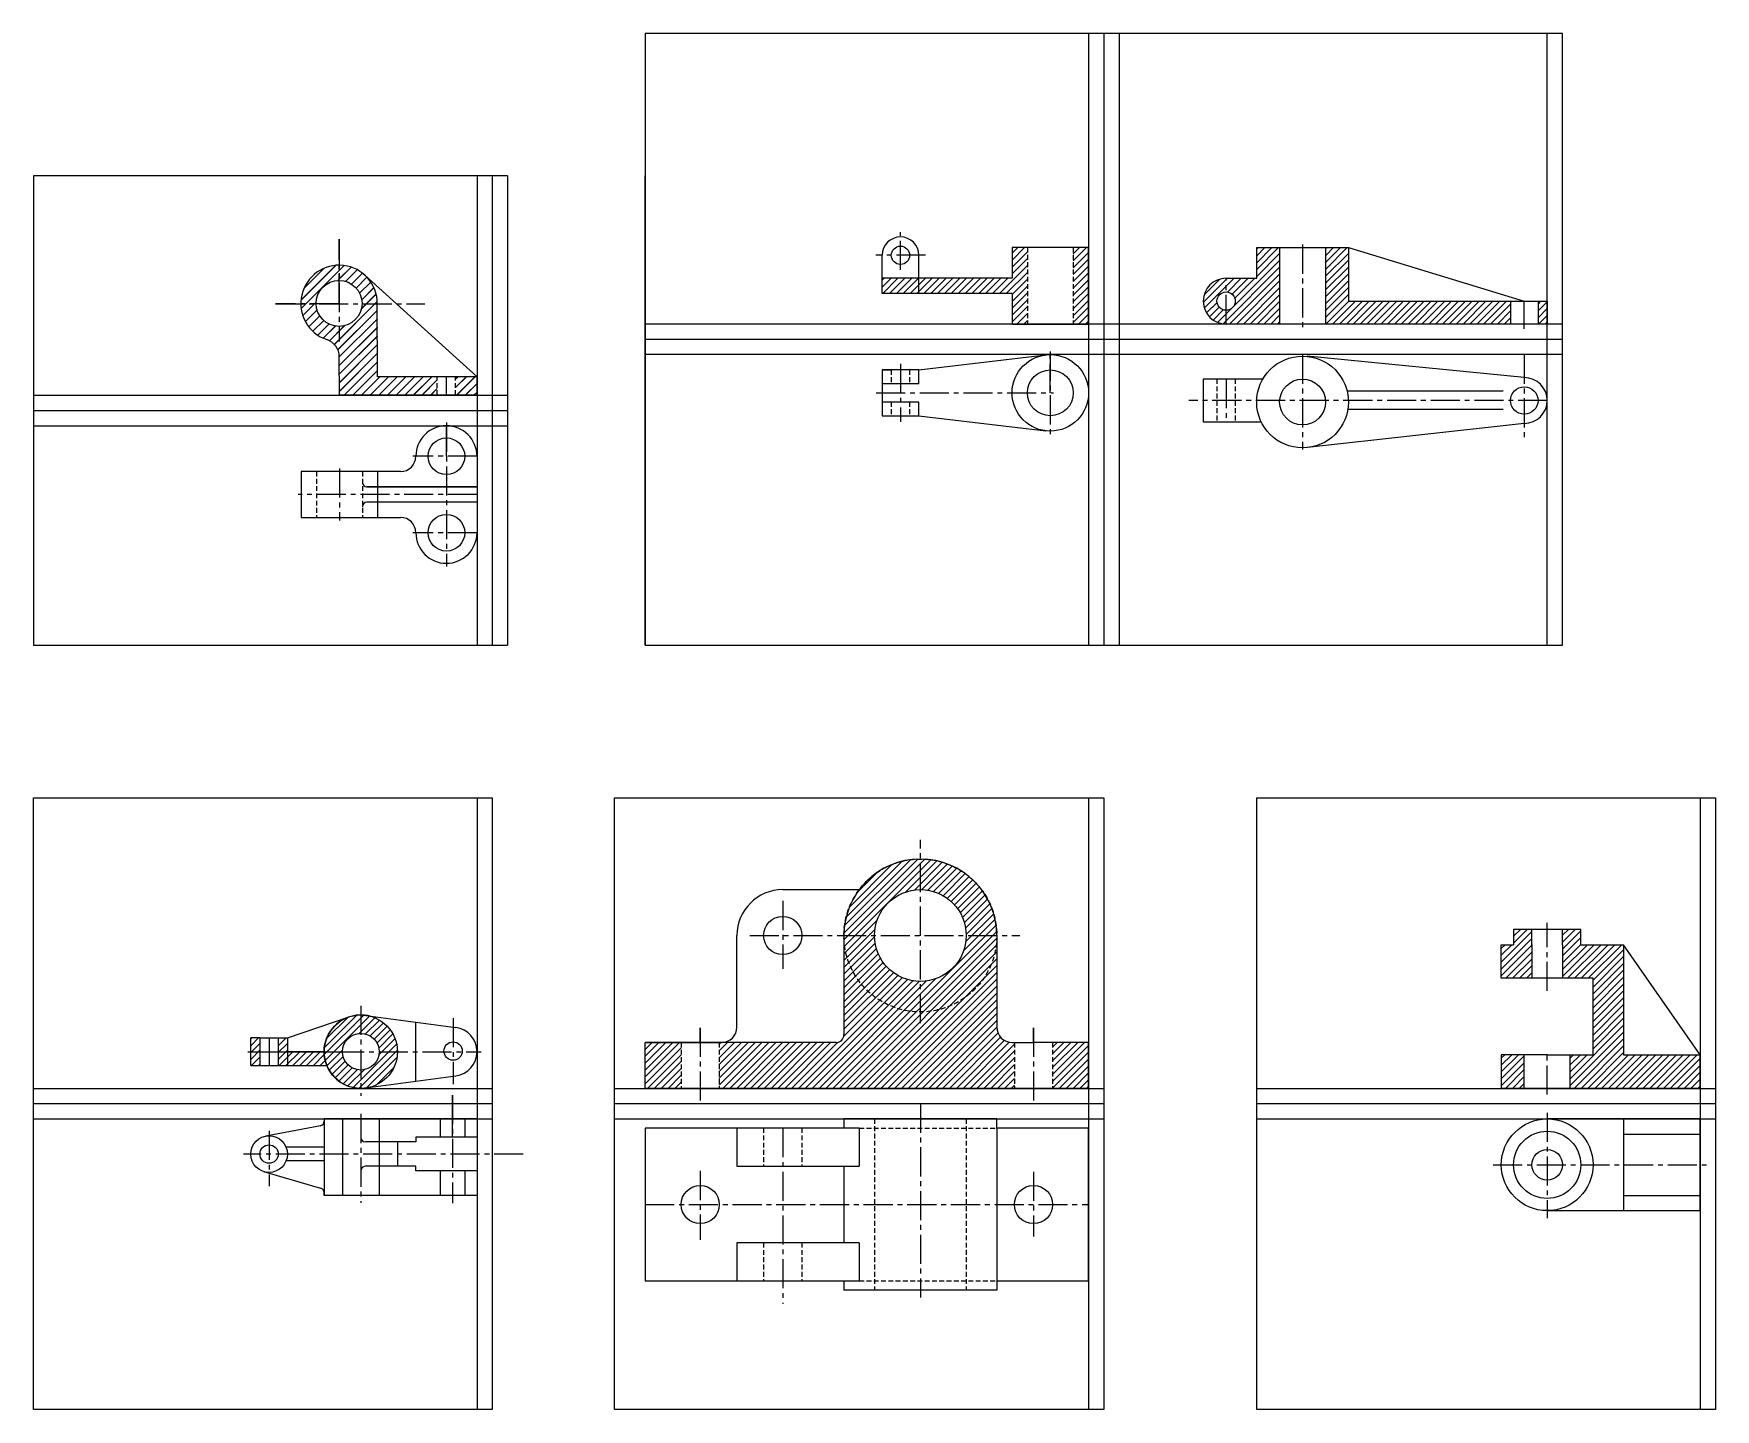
# Model space of a CAD drawing. Header units: millimetres. Extents: x 0 to 1100, y -500 to 400.
import ezdxf

# ---------------------------------------------------------------- set-up
doc = ezdxf.new("R2010")
doc.units = ezdxf.units.MM
doc.linetypes.add('CENTER2', pattern=[28.575, 19.05, -3.175, 3.175, -3.175])
doc.linetypes.add('HIDDEN2', pattern=[4.7625, 3.175, -1.5875])
doc.layers.get('0').update_dxf_attribs({"color": 255})
for name, color, linetype in [('center', 4, 'CENTER2'), ('construction', 252, 'Continuous'), ('hidden', 255, 'HIDDEN2')]:
    doc.layers.add(name, color=color, linetype=linetype)
pattern_1 = [(45, (-200, 0), (-2.245064, 2.245064), [])]

msp = doc.modelspace()

# ---------------------------------------------------------------- hatches: boundary and pattern name
h = msp.add_hatch()
h.set_pattern_fill('ANSI31')
h.paths.add_polyline_path([(630, -250), (630, -190, -1), (530, -190), (530, -255, -0.414214), (525, -260), (448.5, -260), (448.5, -290), (641.5, -290), (641.5, -260), (640, -260, -0.414214)])
h.paths.add_polyline_path([(630, -190), (610, -190, -1), (550, -190), (530, -190, 1)], flags=17)
h.paths.add_polyline_path([(610, -190), (630, -190, 1), (530, -190), (550, -190, -1)])
h.paths.add_polyline_path([(690, -260), (666.5, -260), (666.5, -290), (690, -290)])
h.paths.add_polyline_path([(423.5, -260), (400, -260), (400, -290), (423.5, -290)])
h = msp.add_hatch()
h.set_pattern_fill('ANSI31')
h.paths.add_polyline_path([(980, -196), (980, -186), (968, -186), (968, -196), (960, -196), (960, -218), (980, -218)])
h.paths.add_polyline_path([(1040, -196), (1020, -196), (1012, -196), (1012, -186), (1000, -186), (1000, -196), (1000, -216), (1000, -218), (1020, -218), (1020, -268), (1005, -268), (1005, -290), (1090, -290), (1090, -268), (1040, -268)])
h.paths.add_polyline_path([(975, -268), (960, -268), (960, -290), (975, -290)])
h = msp.add_hatch()
h.set_pattern_fill('ANSI31')
h.paths.add_polyline_path([(220.2, -242.8), (214, -242), (214, -254, -0.414214), (226, -266), (238, -266, 0.339783)])
h.paths.add_polyline_path([(238, -266), (226, -266, -0.414214), (214, -278), (214, -290), (220.2, -289.2, 0.339783)])
h.paths.add_polyline_path([(202, -266), (190, -266, 0.414214), (214, -290), (214, -278, -0.414214)])
h.paths.add_polyline_path([(214, -254), (214, -242, 0.414214), (190, -266), (202, -266, -0.414214)])
h = msp.add_hatch()
h.set_pattern_fill('ANSI31')
h.paths.add_polyline_path([(166, -257), (160, -257), (160, -266), (166, -266)])
h.paths.add_polyline_path([(166, -266), (160, -266), (160, -275), (166, -275)])
h.paths.add_polyline_path([(148, -266), (142, -266), (142, -275), (148, -275)])
h.paths.add_polyline_path([(148, -257), (142, -257), (142, -266), (148, -266)])
h.paths.add_polyline_path([(190, -266), (166, -266), (166, -275), (191.8, -275, -0.096396)])
at = {"layer": 'center'}
h = msp.add_hatch(dxfattribs=at)
h.set_pattern_fill('ANSI31')
h.set_pattern_definition(pattern_1)
h.paths.add_polyline_path([(780, 240, 1), (780, 210), (780, 219, -0.414214), (774, 225, -0.414214), (780, 231)])
h.paths.add_polyline_path([(815, 260), (800, 260), (800, 240), (780, 240), (780, 231, -0.414214), (786, 225, -0.414214), (780, 219), (780, 210), (815, 210)])
h.paths.add_polyline_path([(860, 260), (845, 260), (845, 210), (966, 210), (966, 225), (860, 225)])
h.paths.add_polyline_path([(990, 225), (984, 225), (984, 210), (990, 210)])
h = msp.add_hatch(dxfattribs=at)
h.set_pattern_fill('JIS_LC_20', scale=0.2)
h.paths.add_polyline_path([(224.8, 223.2), (214.8, 223.2, -0.983391), (184.8, 223.2), (174.8, 223.2, 0.318543), (191.8, 199.8, -0.320465), (199.9, 188.5), (200, 163.5), (264, 163.5), (264, 175.5), (225, 175.5)])
h.paths.add_polyline_path([(199.8, 248.5), (199.9, 238.5, -0.41831), (214.8, 223.2), (224.8, 223.2, 0.416851)])
h.paths.add_polyline_path([(199.8, 238.5), (199.8, 248.5, 0.41716), (174.8, 223.2), (184.8, 223.2, -0.004187), (184.8, 223.5, -0.414214)])
h.paths.add_polyline_path([(290, 175.5), (276, 175.5), (276, 163.5), (290, 163.5)])
at = {"layer": 'hidden'}
h = msp.add_hatch(dxfattribs=at)
h.set_pattern_fill('ANSI31', color=256)
h.set_pattern_definition(pattern_1)
h.paths.add_polyline_path([(650, 260), (640, 260), (640, 240), (579, 240), (579, 230), (640, 230), (640, 210), (650, 210)])
h.paths.add_polyline_path([(579, 240), (555, 240), (555, 230), (579, 230)])
h.paths.add_polyline_path([(690, 260), (680, 260), (680, 210), (690, 210)])

# ---------------------------------------------------------------- linework, layer by layer
for p, q in [((1000, 400), (400, 400)), ((400, 400), (400, 0)), ((700, 400), (700, 0)), ((990, 0), (990, 400)), ((1000, 0), (1000, 400)), ((300, 307), (300, 0)), ((555, 230), (555, 255)), ((579, 230), (579, 255)), ((690, 260), (640, 260)), ((640, 260), (640, 240)), ((690, 210), (690, 260)), ((800, 240), (800, 260)), ((800, 260), (860, 260)), ((815, 260), (815, 210)), ((845, 260), (845, 210)), ((860, 260), (860, 225)), ((860, 260), (975, 225)), ((290, 175.5), (216.6, 242)), ((579, 240), (555, 240)), ((640, 240), (579, 240)), ((780, 240), (800, 240)), ((225, 175.5), (224.8, 223.6)), ((579, 230), (555, 230)), ((640, 230), (579, 230)), ((640, 230), (640, 210)), ((860, 225), (975, 225)), ((966, 225), (966, 210)), ((975, 225), (990, 225)), ((984, 225), (984, 210)), ((990, 225), (990, 210)), ((640, 210), (690, 210)), ((990, 210), (780, 210)), ((1000, 200), (400, 200)), ((200, 163.5), (199.9, 188.5)), ((579, 180), (662.1, 189.8)), ((690, 190), (690, 140)), ((975, 175), (832.9, 188.9)), ((555, 180), (555, 150)), ((579, 180), (555, 180)), ((555, 180), (561, 180)), ((579, 171), (579, 180)), ((290, 175.5), (225, 175.5)), ((290, 163.5), (290, 175.5)), ((579, 171), (555, 171)), ((780, 174), (765, 174)), ((765, 174), (765, 146)), ((804, 174), (780, 174)), ((961.3, 166), (859.2, 166)), ((290, 163.5), (200, 163.5)), ((579, 159), (555, 159)), ((579, 150), (579, 159)), ((961.3, 154), (859.6, 154)), ((0, 153.5), (310, 153.5)), ((555, 150), (579, 150)), ((579, 150), (662.1, 140.2)), ((765, 146), (780, 146)), ((780, 146), (803, 146)), ((975, 145), (833.3, 129.2)), ((290, 123.5), (290, 73.5)), ((175, 113.5), (175, 83.5)), ((240, 113.5), (175, 113.5)), ((225, 113.5), (225, 83.5)), ((215, 106.5), (215, 106.5)), ((290, 103.5), (218, 103.5)), ((218, 103.5), (290, 103.5)), ((215, 90.5), (215, 90.5)), ((290, 93.5), (218, 93.5)), ((175, 83.5), (240, 83.5)), ((400, 0), (1000, 0)), ((0, -100), (300, -100)), ((0, -500), (0, -100)), ((300, -100), (300, -500)), ((380, -100), (700, -100)), ((380, -500), (380, -100)), ((700, -100), (700, -500)), ((800, -100), (1100, -100)), ((800, -500), (800, -100)), ((1090, -100), (1090, -500)), ((1100, -100), (1100, -500)), ((490, -160), (540, -160)), ((1012, -186), (968, -186)), ((968, -186), (968, -196)), ((980, -196), (980, -186)), ((1000, -196), (1000, -186)), ((1012, -196), (1012, -186)), ((460, -250), (460, -190)), ((530, -190), (530, -255)), ((630, -190), (630, -250)), ((960, -218), (960, -196)), ((960, -196), (968, -196)), ((980, -196), (980, -218)), ((1000, -196), (1000, -216)), ((1012, -196), (1020, -196)), ((1020, -196), (1040, -196)), ((1090, -268), (1040, -196)), ((1040, -196), (1040, -268)), ((990, -218), (960, -218)), ((1020, -218), (990, -218)), ((1000, -216), (1000, -218)), ((1020, -268), (1020, -218)), ((214, -242), (276.1, -250.1)), ((166, -257), (206.3, -243.3)), ((250, -285.3), (250, -246.7)), ((436, -260), (436, -250.3)), ((654, -260), (654, -250.3)), ((142, -266), (142, -257)), ((148, -257), (142, -257)), ((148, -257), (148, -275)), ((148, -257), (160, -257)), ((160, -257), (160, -275)), ((160, -257), (166, -257)), ((166, -257), (166, -275)), ((400, -290), (400, -260)), ((400, -260), (450, -260)), ((525, -260), (400, -260)), ((640, -260), (654, -260)), ((690, -260), (654, -260)), ((690, -290), (690, -260)), ((142, -275), (142, -266)), ((142, -275), (148, -275)), ((148, -275), (160, -275)), ((154, -266), (214, -266)), ((160, -275), (191.8, -275)), ((190, -266), (166, -266)), ((990, -268), (960, -268)), ((960, -268), (960, -290)), ((975, -290), (975, -268)), ((990, -268), (1020, -268)), ((1005, -290), (1005, -268)), ((1040, -268), (1090, -268)), ((1090, -290), (1090, -268)), ((214, -290), (276.1, -281.9)), ((690, -290), (400, -290)), ((990, -290), (960, -290)), ((1090, -290), (990, -290)), ((0, -300), (300, -300)), ((380, -300), (700, -300)), ((800, -300), (1100, -300)), ((187.6, -314.5), (151.8, -321.2)), ((290, -310), (190, -310)), ((190, -310), (190, -311.5)), ((190, -310), (190, -360)), ((202, -310), (202, -360)), ((226, -310), (226, -360)), ((266, -310), (266, -322)), ((282, -310), (282, -322)), ((290, -310), (290, -322)), ((400, -316), (400, -416)), ((540, -316), (400, -316)), ((460, -316), (460, -341)), ((630, -310), (530, -310)), ((530, -310), (530, -316)), ((540, -316), (540, -341)), ((630, -316), (630, -310)), ((690, -316), (630, -316)), ((630, -316), (630, -416)), ((690, -416), (690, -316)), ((800, -310), (1100, -310)), ((1090, -310), (990, -310)), ((1040, -310), (1040, -370)), ((1090, -370), (1090, -310)), ((190, -328.5), (165.1, -328.5)), ((214, -322), (214, -322)), ((250, -325), (217, -325)), ((238, -325), (238, -341)), ((290, -322), (250, -322)), ((250, -322), (250, -325)), ((1040, -320), (1090, -320)), ((190, -337.5), (165.1, -337.5)), ((250, -341), (217, -341)), ((250, -344), (250, -341)), ((460, -341), (540, -341)), ((530, -341), (530, -391)), ((187.8, -355.4), (150.6, -344.5)), ((214, -344), (214, -344)), ((290, -344), (250, -344)), ((266, -344), (266, -360)), ((282, -344), (282, -360)), ((290, -344), (290, -360)), ((190, -360), (190, -358.2)), ((290, -360), (190, -360)), ((1040, -360), (1090, -360)), ((990, -370), (1090, -370)), ((460, -391), (460, -416)), ((540, -391), (460, -391)), ((540, -391), (540, -416)), ((400, -416), (540, -416)), ((530, -416), (530, -422)), ((630, -416), (630, -422)), ((630, -416), (690, -416)), ((630, -422), (530, -422)), ((300, -500), (0, -500)), ((700, -500), (380, -500)), ((1100, -500), (800, -500))]:
    msp.add_line(p, q)
for points in [[(310, 307), (0, 307), (0, 0), (310, 0)], [(400, 0), (400, 307)]]:
    msp.add_lwpolyline(points)
for centre, radius in [((567, 255), 6), ((199.8, 223.5), 15), ((780, 225), 6), ((665, 165), 25), ((830, 159), 30), ((665, 165), 15), ((830, 159), 15), ((975, 160), 9), ((270, 123.5), 12), ((270, 73.5), 12), ((580, -190), 30), ((490, -190), 12.5), ((214, -266), 24), ((214, -266), 12), ((274.4, -265.6), 6), ((990, -340), 30), ((990, -340), 22), ((154, -333), 12), ((154, -333), 6), ((990, -340), 10), ((436, -366), 12.5), ((654, -366), 12.5)]:
    msp.add_circle(centre, radius)
for centre, radius, start, end in [((567, 255), 12, 0, 180), ((199.8, 223.5), 25, 359.4243, 251.2515), ((780, 225), 15, 90, 270), ((187.9, 188.5), 12, 0.1761, 71.2515), ((975, 160), 15, 270, 90), ((270, 123.5), 20, 0, 180), ((240, 123.5), 10, 270, 0), ((218, 106.5), 3, 180, 270), ((218, 90.5), 3, 90, 180), ((240, 73.5), 10, 0, 90), ((270, 73.5), 20, 180, 0), ((580, -190), 50, 0, 180), ((490, -190), 30, 90, 180), ((214, -266), 24, 75.0675, 284.9325), ((274, -266), 16, 277.4662, 82.5338), ((450, -250), 10, 270, 0), ((640, -250), 10, 180, 270), ((525, -255), 5, 270, 360), ((187, -311.5), 3, 280.6789, 0), ((217, -322), 3, 180, 270), ((217, -344), 3, 90, 180), ((187, -358.2), 3, 0, 73.7398)]:
    msp.add_arc(centre, radius, start, end)
at = {"layer": 'center'}
for p, q in [((199.8, 223.5), (199.8, 265.5)), ((199.8, 265.5), (199.9, 198.5)), ((567, 245.5), (567, 270.1)), ((583.4, 255), (550.8, 255)), ((830, 262), (830, 207)), ((780, 210), (780, 240)), ((199.9, 223.2), (158.1, 223.2)), ((158.1, 223.2), (255.9, 223.2)), ((975, 206.8), (975, 225)), ((665, 165), (665, 192)), ((665, 192), (665, 138)), ((830, 190), (830, 128)), ((975, 190), (975, 135.2)), ((567, 184), (567, 146)), ((270, 163.5), (270, 175.5)), ((551, 165), (667, 165)), ((780, 174), (780, 146)), ((990, 160), (755.5, 160)), ((270, 123.5), (270, 145.5)), ((270, 145.5), (270, 51.5)), ((290, 123.5), (248, 123.5)), ((200, 115.5), (200, 81.5)), ((290, 98.5), (173, 98.5)), ((290, 73.5), (248, 73.5)), ((580, -247.3), (580, -127.5)), ((490, -167.4), (490, -211.9)), ((990, -226.3), (990, -181.7)), ((468.4, -190), (645.1, -190)), ((214, -235.9), (214, -294.9)), ((274.4, -244), (274.4, -287.2)), ((436, -250.3), (436, -300)), ((654, -250.3), (654, -300)), ((154, -257), (154, -275)), ((140, -266), (292.7, -266)), ((990, -294), (990, -266)), ((274, -312.8), (274, -294.4)), ((274, -294.4), (274, -365.1)), ((214, -306.7), (214, -364.9)), ((580, -300), (580, -426.9)), ((990, -306), (990, -375)), ((154, -317.7), (154, -354)), ((274, -322), (274, -312.8)), ((490, -316), (490, -430.9)), ((320.3, -333), (137.2, -333)), ((954.6, -340), (1095.2, -340)), ((436, -344), (436, -389)), ((654, -344.5), (654, -387)), ((400, -366), (690, -366))]:
    msp.add_line(p, q, dxfattribs=at)
at = {"layer": 'construction'}
for p, q in [((690, 400), (690, 0)), ((710, 400), (710, 0)), ((290, 307), (290, 0)), ((310, 307), (310, 0)), ((1000, 210), (400, 210)), ((1000, 190), (400, 190)), ((0, 163.5), (310, 163.5)), ((0, 143.5), (310, 143.5)), ((290, -100), (290, -500)), ((690, -100), (690, -500)), ((0, -290), (300, -290)), ((380, -290), (700, -290)), ((800, -290), (1100, -290)), ((0, -310), (300, -310)), ((380, -310), (700, -310))]:
    msp.add_line(p, q, dxfattribs=at)
at = {"layer": 'hidden'}
for p, q in [((650, 260), (650, 210)), ((680, 260), (680, 210)), ((561, 180), (561, 171)), ((573, 180), (573, 171)), ((264, 163.5), (264, 175.5)), ((276, 163.5), (276, 175.5)), ((774, 174), (774, 146)), ((786, 174), (786, 146)), ((561, 159), (561, 150)), ((573, 159), (573, 150)), ((185, 113.5), (185, 83.5)), ((215, 113.5), (215, 83.5)), ((215, 113.5), (215, 83.5)), ((423.5, -260), (423.5, -290)), ((448.5, -260), (448.5, -290)), ((641.5, -260), (641.5, -290)), ((666.5, -260), (666.5, -290)), ((477.5, -316), (477.5, -341)), ((502.5, -316), (502.5, -341)), ((540, -316), (630, -316)), ((550, -310), (550, -422)), ((610, -310), (610, -422)), ((477.5, -391), (477.5, -416)), ((502.5, -391), (502.5, -416)), ((540, -416), (630, -416))]:
    msp.add_line(p, q, dxfattribs=at)
msp.add_circle((580, -190), 50, dxfattribs=at)

doc.saveas('drawing.dxf')
